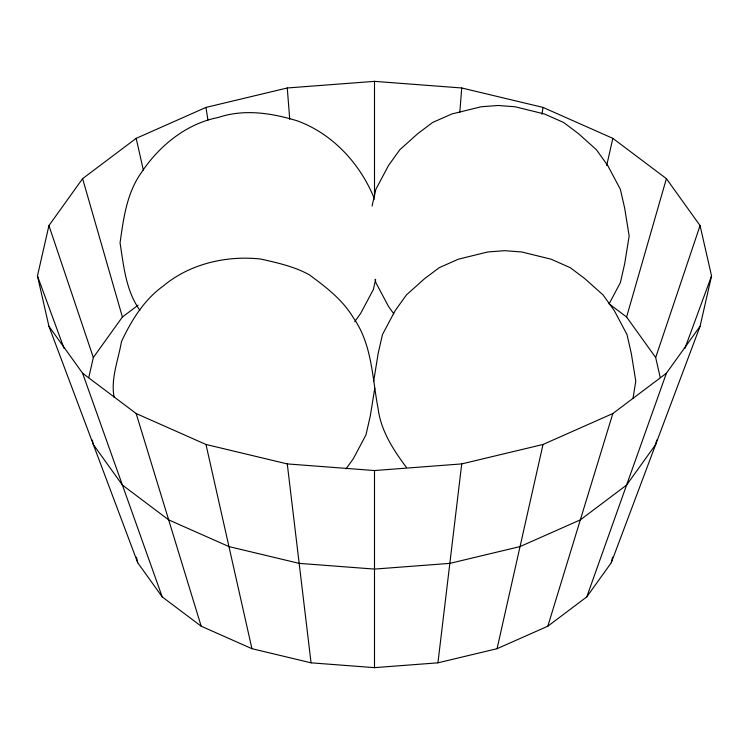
<?xml version="1.0" encoding="UTF-8"?>
<svg xmlns="http://www.w3.org/2000/svg" width="749" height="749" viewBox="0 0 749 749"><rect width="100%" height="100%" fill="white"/><g stroke="black" fill="none" stroke-linecap="round" stroke-linejoin="round"><path stroke-width="1.12" d="M459.811 112.331L461.73 87.979L374.5 81.351L287.27 87.979L205.975 107.416L136.168 138.35L82.605 178.646L48.938 225.58L37.45 275.941L48.938 326.311L137.722 562.752L162.215 596.887L201.172 626.201L251.936 648.69L311.06 662.828L374.5 667.649L437.94 662.828L497.064 648.69L547.828 626.201L586.785 596.887L611.278 562.752L700.062 326.311L711.55 275.941L700.062 225.58L666.395 178.646L612.832 138.35L543.025 107.416L461.73 87.979M437.94 662.828L461.73 463.912L543.025 444.466L612.832 413.542L666.395 373.245L700.062 326.311M541.958 114.307L543.025 107.416M373.685 381.166L378.151 353.481L382.467 334.56L395.116 310.713L406.445 294.909L424.486 278.759L439.214 267.683L458.397 259.182L487.777 251.964L504.732 250.681L521.688 251.964L551.067 259.182L570.251 267.683L584.978 278.759L603.02 294.909L614.358 310.713L626.997 334.56L631.313 353.481L635.779 381.166L632.989 398.477M374.772 388.235L370.306 415.929L365.989 434.841L353.341 458.688L346.01 468.911M497.064 648.69L543.025 444.466M606.69 165.529L612.832 138.35M88.757 377.618L93.325 357.535L122.405 317.005L138.134 305.171M372.047 206.059L375.848 189.366L388.497 165.52L399.835 149.716L417.867 133.565L432.594 122.49L451.787 113.988L481.158 106.77L498.122 105.487L515.078 106.77L544.448 113.988L563.641 122.49L578.368 133.565L596.401 149.716L607.739 165.52L620.387 189.366L624.694 208.288L629.16 235.972L624.694 263.667L620.387 282.588L609.321 303.457M375.642 279.471L373.367 289.488L360.718 313.335L354.717 321.705M611.278 562.752L612.542 557.209M656.686 440.075L655.675 444.532L626.595 485.062L580.335 519.872L520.04 546.583L449.84 563.37L374.5 569.09L299.16 563.37L228.96 546.583L168.665 519.872L122.405 485.062L93.325 444.532L92.314 440.075M660.244 377.618L655.675 357.535L626.595 317.005L666.395 178.646M547.828 626.201L612.832 413.542M655.675 357.535L700.062 225.58M586.785 596.887L666.395 373.245M684.942 348.369L711.55 275.941M48.938 326.311L82.605 373.245L136.168 413.542L205.975 444.466L287.27 463.912L374.5 470.541L461.73 463.912M609.012 303.776L626.595 317.005M393.834 313.868L388.497 306.435L375.848 282.588L375.09 279.246M406.445 467.432C393.403 449.98 380.969 430.928 378.151 408.86C372.15 377.955 372.29 344.446 353.341 317.773C342.714 299.74 325.824 286.979 309.243 274.743C294.104 266.466 277.355 262.777 260.68 259.032C226.76 255.297 189.956 263.704 163.479 285.828C144.023 299.806 131.459 320.282 121.46 341.628C118.342 359.969 110.487 378.788 114.166 397.466M139.894 310.358C125.841 290.518 123.735 266.167 120.055 242.882C123.519 218.343 126.721 193.176 141.477 172.42C159.2 145.812 186.361 123.613 218.333 117.453C244.296 108.708 271.878 113.071 297.428 120.889C332.107 133.631 359.089 162.552 373.367 196.275L374.126 199.608M37.45 275.941L64.058 348.369M82.605 373.245L162.215 596.887M48.938 225.58L93.325 357.535M136.168 413.542L201.172 626.201M82.605 178.646L122.405 317.005M136.458 557.209L137.722 562.752M136.168 138.35L143.331 170.06M205.975 444.466L251.936 648.69M205.975 107.416L207.932 120.046M287.27 463.912L311.06 662.828M287.27 87.979L289.732 119.288M374.5 81.351L374.5 196.818M374.5 470.541L374.5 667.649"/></g></svg>
